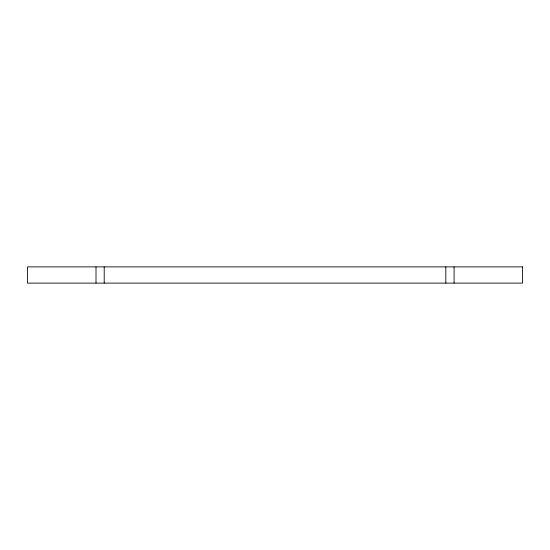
<?xml version="1.0" encoding="UTF-8"?>
<svg xmlns="http://www.w3.org/2000/svg" width="550" height="550" viewBox="0 0 550 550"><rect width="100%" height="100%" fill="white"/><g stroke="black" fill="none" stroke-linecap="round" stroke-linejoin="round"><path stroke-width="0.82" d="M454.087 266.881L454.087 283.119M445.816 266.881L445.816 283.119M104.204 266.881L104.204 283.119M96.002 266.881L96.002 283.119M522.5 266.881L27.5 266.881L27.5 283.119L522.5 283.119L522.5 266.881"/></g></svg>
